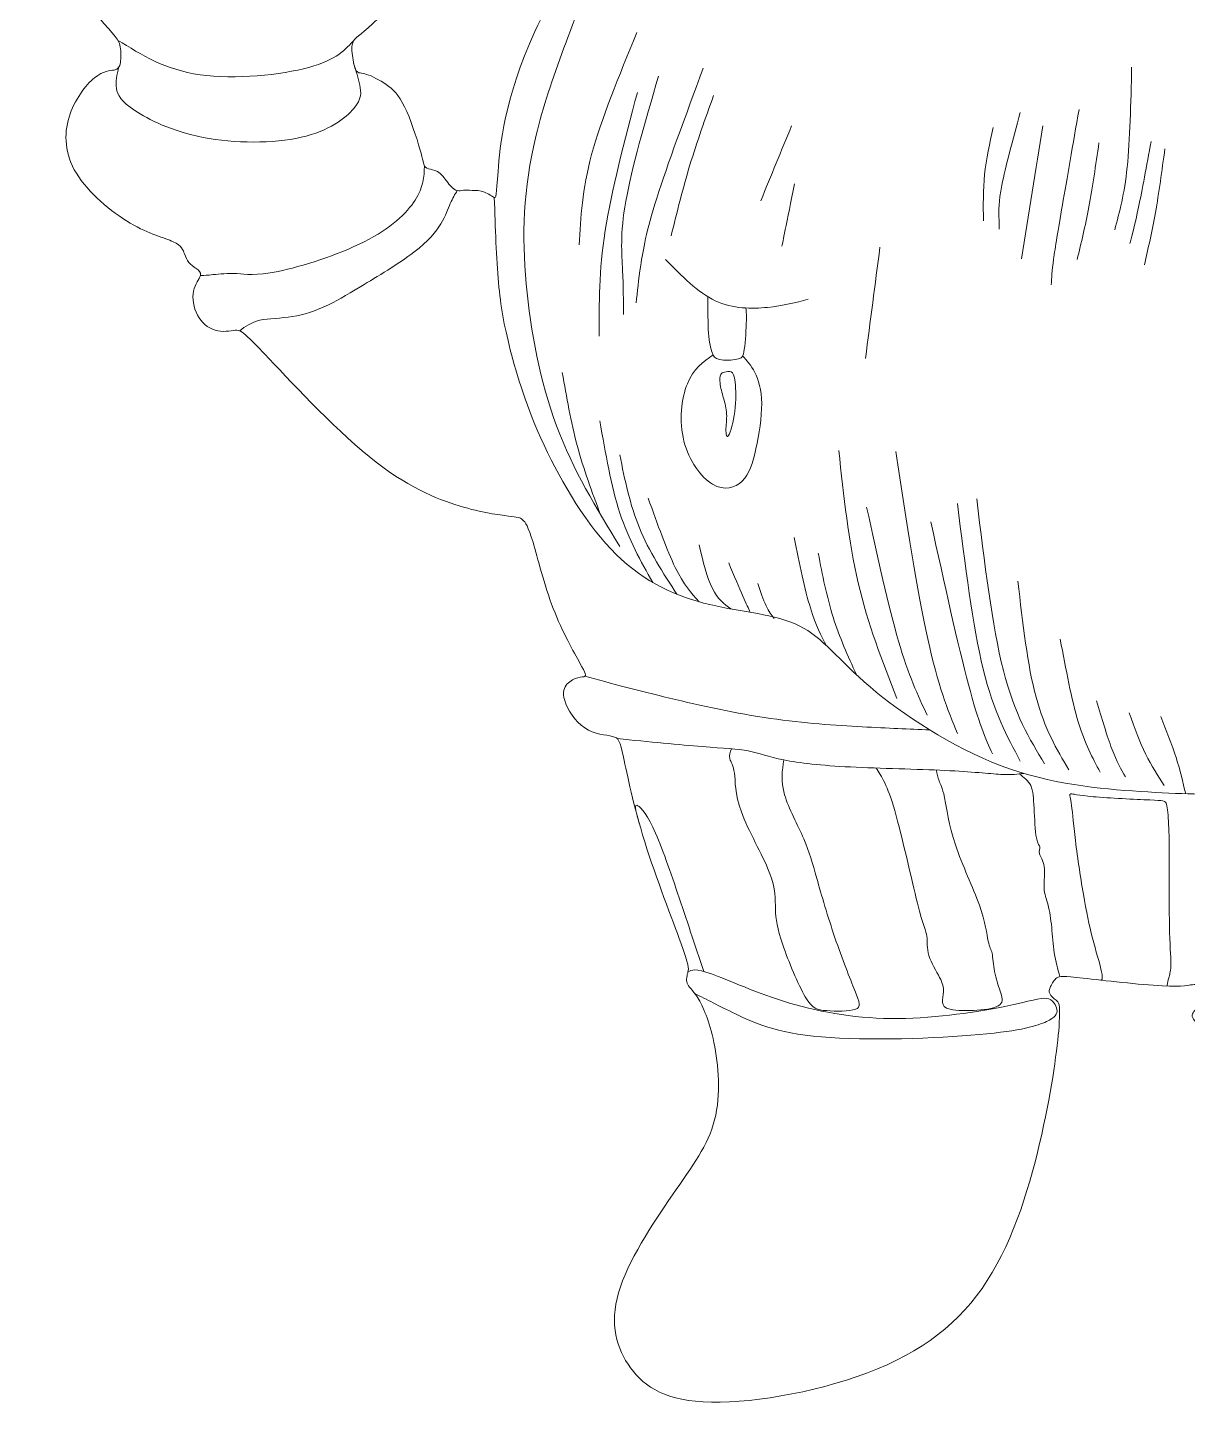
# Model space of a CAD drawing. Header units: millimetres. Extents: x -416 to -183, y -486 to -251.
# Drawn here: x -416.4 to -289.6, y -485.5 to -333 of the extents above; entities that cross this region are included whole.
import ezdxf

# ---------------------------------------------------------------- set-up
doc = ezdxf.new("R2010")
doc.units = ezdxf.units.MM
doc.header["$MEASUREMENT"] = 0
doc.layers.add('layer 1', color=7, linetype='Continuous')

msp = doc.modelspace()

# ---------------------------------------------------------------- linework, layer by layer
at = {"layer": 'layer 1', "color": 250, "lineweight": 20}
msp.add_open_spline([(-364.9524, -348.7105), (-364.743, -345.9985), (-364.324, -340.7951), (-360.9285, -333.4088), (-357.533, -326.0225), (-351.161, -316.4533), (-347.8426, -310.4782), (-344.5243, -304.503), (-344.2598, -302.1217), (-344.1495, -300.4901), (-344.0393, -298.8585), (-344.0833, -297.9766), (-344.2266, -297.5136), (-344.37, -297.0505), (-344.6125, -297.0065), (-345.4393, -296.4773), (-346.2662, -295.9481), (-347.6773, -294.9339), (-348.6254, -293.4236), (-349.5735, -291.9132), (-350.0585, -289.9068), (-349.5183, -287.4264), (-348.9781, -284.9459), (-347.4127, -281.9913), (-345.2519, -280.1613), (-343.0911, -278.3312), (-340.3351, -277.6257), (-338.9791, -277.0414), (-337.6231, -276.4571), (-337.6672, -275.9941), (-336.8844, -274.3515), (-336.1017, -272.7089), (-334.4922, -269.8866), (-330.9644, -266.425), (-327.4366, -262.9633), (-321.9906, -258.8623), (-316.5005, -256.1382), (-311.0104, -253.4141), (-305.4762, -252.0669), (-299.7545, -251.3934), (-294.0329, -250.7198), (-288.1239, -250.7198), (-282.4573, -252.11), (-276.7908, -253.5001), (-271.3669, -256.2804), (-267.1115, -259.1148), (-262.8561, -261.9491), (-259.7693, -264.8375), (-257.7408, -267.0093), (-255.7124, -269.1811), (-254.7422, -270.6363), (-253.9484, -271.5403), (-253.1547, -272.4443), (-252.5374, -272.797), (-251.8759, -273.0616), (-251.2144, -273.3262), (-250.5089, -273.5026), (-248.778, -274.3295), (-247.0472, -275.1563), (-244.2912, -276.6335), (-242.5824, -278.0667), (-240.8736, -279.4999), (-240.2122, -280.8889), (-239.8704, -283.1489), (-239.5287, -285.4089), (-239.5066, -288.5398), (-240.0027, -290.4581), (-240.4988, -292.3763), (-241.5131, -293.0818), (-242.7037, -293.2141), (-243.8943, -293.3464), (-245.2613, -292.9054), (-245.8456, -292.8613), (-246.4299, -292.8172), (-246.2314, -293.17), (-245.9999, -293.589), (-245.7684, -294.0079), (-245.5039, -294.4929), (-245.1731, -295.5623), (-244.8424, -296.6316), (-244.4455, -298.2853), (-244.2581, -301.791), (-244.0707, -305.2967), (-244.0927, -310.6546), (-243.8061, -314.0942), (-243.5195, -317.5338), (-242.9241, -319.0551), (-241.2153, -322.186), (-239.5066, -325.3169), (-236.6844, -330.0574), (-234.7221, -333.8718), (-232.7598, -337.6862), (-231.6573, -340.5746), (-230.9407, -343.452), (-230.2242, -346.3293), (-229.8934, -349.1956), (-229.6509, -350.5516), (-229.4084, -351.9076), (-229.254, -351.7532), (-228.8461, -351.4115), (-228.4382, -351.0697), (-227.7768, -350.5406), (-227.2145, -350.1768), (-226.6523, -349.813), (-226.1892, -349.6145), (-225.7813, -349.5484), (-225.3734, -349.4822), (-225.0207, -349.5484), (-224.7561, -349.3169), (-224.4915, -349.0853), (-224.3151, -348.5562), (-223.9954, -348.1373), (-223.6757, -347.7183), (-223.2126, -347.4097), (-222.8047, -347.3325), (-222.3968, -347.2553), (-222.0441, -347.4097), (-221.8567, -347.3656), (-221.6693, -347.3215), (-221.6472, -347.0789), (-221.2944, -346.208), (-220.9417, -345.3371), (-220.2581, -343.8378), (-219.5084, -342.8236), (-218.7588, -341.8093), (-217.943, -341.2802), (-217.4689, -340.8944), (-216.9949, -340.5085), (-216.8627, -340.2659), (-217.1383, -339.8029), (-217.4139, -339.3399), (-218.0974, -338.6563), (-218.5604, -336.5397), (-219.0234, -334.423), (-219.266, -330.8731), (-218.2297, -328.4368), (-217.1934, -326.0004), (-214.8783, -324.6775), (-212.7396, -324.6114), (-210.6009, -324.5452), (-208.6385, -325.7359), (-207.5361, -327.599), (-206.4337, -329.4621), (-206.1911, -331.9976), (-206.158, -333.6182), (-206.125, -335.2388), (-206.3013, -335.9443), (-206.158, -336.2089), (-206.0147, -336.4735), (-205.5517, -336.2972), (-205.0446, -336.2641), (-204.5375, -336.231), (-203.9862, -336.3413), (-202.7184, -336.7712), (-201.4506, -337.2011), (-199.4663, -337.9508), (-197.7354, -339.7257), (-196.0046, -341.5006), (-194.5274, -344.3008), (-193.9541, -345.9986), (-193.3808, -347.6963), (-193.7116, -348.2916), (-193.7667, -348.7767), (-193.8218, -349.2617), (-193.6014, -349.6366), (-193.4029, -350.5516), (-193.2045, -351.4666), (-193.0281, -352.9218), (-193.1383, -354.0904), (-193.2486, -355.259), (-193.6454, -356.1409), (-194.0643, -356.6811), (-194.4833, -357.2213), (-194.9242, -357.4198), (-195.2439, -357.5852), (-195.5636, -357.7505), (-195.7621, -357.8828), (-195.7621, -358.0702), (-195.7621, -358.2576), (-195.5636, -358.5002), (-194.3399, -359.5255), (-193.1162, -360.5507), (-190.8673, -362.3586), (-189.0152, -363.417), (-187.1631, -364.4753), (-185.7079, -364.784), (-184.837, -365.0596), (-183.9661, -365.3352), (-183.6794, -365.5778), (-183.4645, -366.0078), (-183.2496, -366.4377), (-183.1063, -367.055), (-184.0544, -368.5433), (-185.0025, -370.0316), (-187.042, -372.3908), (-189.7263, -374.728), (-192.4107, -377.0651), (-195.7401, -379.3802), (-198.7056, -381.1772), (-201.6711, -382.9741), (-204.2729, -384.253), (-206.2683, -384.694), (-208.2637, -385.1349), (-209.6527, -384.738), (-210.4244, -384.2529), (-211.1961, -383.7678), (-211.3505, -383.1946), (-211.3174, -382.3016), (-211.2843, -381.4086), (-211.0639, -380.196), (-211.0528, -379.4133), (-211.0418, -378.6305), (-211.2403, -378.2778), (-211.4277, -377.8368), (-211.6151, -377.3958), (-211.7915, -376.8667), (-211.9679, -376.7785), (-212.1443, -376.6903), (-212.3206, -377.043), (-212.7616, -377.4289), (-213.2026, -377.8147), (-213.9081, -378.2337), (-214.5696, -378.6526), (-215.2311, -379.0715), (-215.8484, -379.4905), (-216.2342, -379.733), (-216.6201, -379.9755), (-216.7745, -380.0417), (-217.2154, -383.1506), (-217.6564, -386.2594), (-218.384, -392.4109), (-218.3178, -396.975), (-218.2517, -401.5391), (-217.3918, -404.5156), (-216.8626, -406.2024), (-216.3335, -407.8891), (-216.135, -408.2859), (-216.0578, -408.5946), (-215.9807, -408.9033), (-216.0248, -409.1238), (-216.5429, -409.0577), (-217.0611, -408.9915), (-218.0533, -408.6388), (-218.7699, -408.2199), (-219.4865, -407.8009), (-219.9274, -407.3159), (-220.214, -407.0954), (-220.5007, -406.8749), (-220.633, -406.919), (-220.8865, -407.2497), (-221.1401, -407.5804), (-221.515, -408.1978), (-221.8567, -408.6498), (-222.1985, -409.1017), (-222.5071, -409.3884), (-222.7055, -409.4105), (-222.904, -409.4325), (-222.9922, -409.1899), (-223.1245, -408.8923), (-223.2568, -408.5946), (-223.4331, -408.2419), (-223.6315, -406.3568), (-223.83, -404.4716), (-224.0505, -401.054), (-223.7859, -396.9089), (-223.5213, -392.7637), (-222.7717, -387.891), (-222.3527, -385.3885), (-221.9338, -382.8859), (-221.8457, -382.7536), (-222.1323, -382.8969), (-222.4189, -383.0402), (-223.0804, -383.4592), (-224.4363, -384.0104), (-225.7923, -384.5616), (-227.8429, -385.2451), (-229.5847, -385.7633), (-231.3266, -386.2814), (-232.7597, -386.6342), (-233.4542, -386.9209), (-234.1488, -387.2075), (-234.1047, -387.4279), (-234.0826, -388.1114), (-234.0606, -388.7949), (-234.0606, -389.9415), (-234.1047, -392.3338), (-234.1488, -394.726), (-234.237, -398.3641), (-234.4685, -400.4036), (-234.7, -402.4431), (-235.0749, -402.884), (-235.3394, -403.303), (-235.604, -403.7219), (-235.7584, -404.1188), (-235.7032, -404.3614), (-235.6481, -404.6039), (-235.3835, -404.692), (-235.1189, -404.8464), (-234.8543, -405.0007), (-234.5898, -405.2212), (-234.5016, -405.5079), (-234.4134, -405.7945), (-234.5016, -406.1472), (-234.8433, -407.1174), (-235.1851, -408.0875), (-235.7804, -409.675), (-236.2985, -410.5019), (-236.8167, -411.3287), (-237.2576, -411.3948), (-237.5663, -411.483), (-237.875, -411.5712), (-238.0514, -411.6815), (-238.0514, -411.8799), (-238.0514, -412.0783), (-237.875, -412.365), (-237.864, -412.6737), (-237.853, -412.9823), (-238.0073, -413.3131), (-239.9145, -417.3701), (-241.8218, -421.427), (-245.4818, -429.2101), (-247.6426, -433.4986), (-249.8034, -437.7871), (-250.4648, -438.5808), (-250.5861, -438.9777), (-250.7074, -439.3746), (-250.2884, -439.3746), (-250.0569, -439.562), (-249.8254, -439.7494), (-249.7813, -440.1242), (-249.8143, -440.4329), (-249.8474, -440.7415), (-249.9577, -440.9841), (-250.2994, -441.1605), (-250.6412, -441.3369), (-251.2144, -441.4471), (-251.6002, -441.9432), (-251.9861, -442.4393), (-252.1846, -443.3213), (-252.5484, -445.7026), (-252.9122, -448.0838), (-253.4413, -451.9643), (-251.7656, -456.0213), (-250.0899, -460.0782), (-246.2094, -464.3116), (-244.1037, -468.3796), (-241.9981, -472.4475), (-241.6674, -476.3502), (-242.9683, -479.1394), (-244.2692, -481.9285), (-247.2016, -483.6041), (-250.0679, -484.507), (-252.9343, -485.4098), (-255.7344, -485.5398), (-260.4528, -484.0515), (-265.1712, -482.5632), (-271.8079, -479.4567), (-276.4601, -476.5144), (-281.1124, -473.572), (-283.7803, -470.7939), (-285.3678, -466.5055), (-286.9553, -462.217), (-287.4624, -456.4182), (-287.6498, -452.3061), (-287.8372, -448.194), (-287.705, -445.7687), (-287.6388, -444.4458), (-287.5727, -443.1228), (-287.5727, -442.9024), (-287.6719, -442.726), (-287.7711, -442.5496), (-287.9696, -442.4173), (-288.3003, -442.1307), (-288.631, -441.844), (-289.094, -441.4031), (-289.0719, -441.0283), (-289.0499, -440.6534), (-288.5428, -440.3447), (-288.2892, -440.025), (-288.0357, -439.7053), (-288.0357, -439.3745), (-288.0357, -439.0328), (-288.0357, -438.691), (-288.0357, -438.3383), (-288.1349, -438.0737), (-288.2341, -437.8091), (-288.4326, -437.6327), (-288.8735, -437.6658), (-289.3145, -437.6988), (-289.998, -437.9414), (-292.3682, -437.8201), (-294.7385, -437.6988), (-298.7954, -437.2138), (-301.0003, -436.9713), (-303.2052, -436.7287), (-303.5579, -436.7287), (-303.8555, -436.9382), (-304.1532, -437.1476), (-304.3958, -437.5666), (-304.5501, -437.8863), (-304.7045, -438.206), (-304.7706, -438.4265), (-304.6493, -438.6691), (-304.5281, -438.9116), (-304.2194, -439.1761), (-303.9548, -439.3856), (-303.6902, -439.595), (-303.4698, -439.7494), (-303.6021, -441.844), (-303.7344, -443.9386), (-304.2194, -447.9735), (-305.3108, -453.0888), (-306.4022, -458.2041), (-308.1, -464.3997), (-310.9332, -469.1843), (-313.7665, -473.9689), (-317.7352, -477.3423), (-323.4678, -479.7126), (-329.2005, -482.0828), (-336.6971, -483.4498), (-341.6249, -483.3616), (-346.5528, -483.2734), (-348.912, -481.73), (-350.4664, -479.6134), (-352.0209, -477.4967), (-352.7705, -474.8067), (-351.7893, -471.4002), (-350.8082, -467.9937), (-348.0962, -463.8706), (-345.8913, -460.6846), (-343.6865, -457.4985), (-341.9887, -455.2496), (-341.2831, -452.4825), (-340.5776, -449.7154), (-340.8643, -446.4301), (-341.3604, -444.0158), (-341.8565, -441.6015), (-342.562, -440.0581), (-343.1353, -439.1321), (-343.7086, -438.206), (-344.1495, -437.8973), (-344.2928, -437.5115), (-344.4361, -437.1256), (-344.2818, -436.6626), (-344.1936, -436.2768), (-344.1054, -435.8909), (-344.0833, -435.5822), (-344.9763, -433.1238), (-345.8693, -430.6653), (-347.6773, -426.0572), (-348.923, -422.0554), (-350.1688, -418.0535), (-350.8523, -414.658), (-351.2491, -412.817), (-351.646, -410.9759), (-351.7563, -410.6892), (-352.4508, -410.5239), (-353.1453, -410.3585), (-354.4242, -410.3144), (-355.4825, -409.6089), (-356.5408, -408.9033), (-357.3787, -407.5363), (-357.6763, -406.5993), (-357.974, -405.6622), (-357.7314, -405.155), (-357.3896, -404.7912), (-357.0479, -404.4274), (-356.607, -404.207), (-356.2432, -404.1078), (-355.8794, -404.0085), (-355.5927, -404.0306), (-355.4604, -403.9534), (-355.3282, -403.8762), (-355.3502, -403.6999), (-356.0006, -402.5093), (-356.6511, -401.3186), (-357.9299, -399.1138), (-358.9221, -396.5341), (-359.9143, -393.9544), (-360.6198, -390.9998), (-361.1379, -389.28), (-361.6561, -387.5602), (-361.9869, -387.0752), (-362.2735, -386.8217), (-362.5601, -386.5681), (-362.8027, -386.546), (-363.8279, -386.4248), (-364.8532, -386.3035), (-366.6612, -386.083), (-369.1968, -385.3113), (-371.7324, -384.5396), (-374.9956, -383.2166), (-379.0525, -379.9204), (-383.1095, -376.6241), (-387.9602, -371.3545), (-390.4737, -368.7087), (-392.9873, -366.0628), (-393.1636, -366.0408), (-393.6928, -366.1069), (-394.222, -366.173), (-395.1039, -366.3274), (-395.8976, -366.0959), (-396.6914, -365.8644), (-397.397, -365.247), (-397.8269, -364.4312), (-398.2569, -363.6154), (-398.4112, -362.6012), (-398.2458, -361.8185), (-398.0805, -361.0357), (-397.5954, -360.4845), (-397.4961, -360.1097), (-397.3969, -359.7349), (-397.6836, -359.5364), (-397.9702, -359.338), (-398.2568, -359.1396), (-398.5435, -358.9411), (-398.7529, -358.6876), (-398.9624, -358.434), (-399.0947, -358.1253), (-399.238, -357.7284), (-399.3813, -357.3315), (-399.5357, -356.8465), (-400.4617, -356.4166), (-401.3878, -355.9866), (-403.0855, -355.6117), (-405.1801, -354.377), (-407.2748, -353.1423), (-409.7663, -351.0477), (-411.0561, -348.9311), (-412.346, -346.8144), (-412.4341, -344.6756), (-411.8608, -342.7905), (-411.2876, -340.9053), (-410.0529, -339.2737), (-409.0717, -338.48), (-408.0906, -337.6862), (-407.363, -337.7303), (-406.922, -337.6311), (-406.481, -337.5319), (-406.3267, -337.2893), (-406.2495, -336.8153), (-406.1723, -336.3412), (-406.1723, -335.6357), (-406.2605, -335.1065), (-406.3487, -334.5773), (-406.5251, -334.2246), (-408.0464, -332.5269), (-409.5678, -330.8291), (-412.4342, -327.7864), (-414.1319, -324.0271), (-415.8297, -320.2678), (-416.3588, -315.7919), (-415.3776, -311.0294), (-414.3965, -306.2669), (-411.905, -301.2177), (-407.3189, -297.9766), (-402.7328, -294.7354), (-396.052, -293.3023), (-389.9666, -294.1732), (-383.8812, -295.0441), (-378.391, -298.2191), (-375.0175, -303.0257), (-371.6441, -307.8323), (-370.3874, -314.2705), (-371.3134, -319.5512), (-372.2395, -324.8318), (-375.3483, -328.9549), (-377.3437, -331.1929), (-379.3391, -333.4308), (-380.2211, -333.7836), (-380.629, -334.2687), (-381.0369, -334.7538), (-380.9707, -335.3711), (-380.8825, -336.0326), (-380.7944, -336.694), (-380.6841, -337.3996), (-380.4636, -337.7083), (-380.2432, -338.0169), (-379.9124, -337.9287), (-379.3281, -338.1051), (-378.7438, -338.2815), (-377.906, -338.7225), (-377.1783, -339.2297), (-376.4507, -339.7368), (-375.8334, -340.31), (-375.1829, -341.644), (-374.5325, -342.9779), (-373.849, -345.0725), (-373.4962, -346.3072), (-373.1435, -347.5419), (-373.1214, -347.9168), (-373.0001, -348.1373), (-372.8789, -348.3577), (-372.6584, -348.4239), (-372.3607, -348.4901), (-372.0631, -348.5562), (-371.6882, -348.6223), (-371.3023, -348.9531), (-370.9165, -349.2838), (-370.5197, -349.8791), (-370.2, -350.2539), (-369.8803, -350.6287), (-369.6377, -350.7831), (-369.4172, -350.8272), (-369.1968, -350.8713), (-368.9983, -350.8051), (-368.7447, -350.7831), (-368.4912, -350.7611), (-368.1825, -350.7831), (-367.7856, -350.7942), (-367.3887, -350.8052), (-366.9037, -350.8052), (-366.4517, -350.9816), (-365.9997, -351.158), (-365.5808, -351.5107), (-365.3713, -351.5769), (-365.1619, -351.643), (-365.1619, -351.4225), (-364.9524, -348.7105)], degree=3, knots=[0, 0, 0, 0, 0.00485437, 0.00485437, 0.00485437, 0.00970874, 0.00970874, 0.00970874, 0.01456311, 0.01456311, 0.01456311, 0.01941748, 0.01941748, 0.01941748, 0.02427184, 0.02427184, 0.02427184, 0.02912621, 0.02912621, 0.02912621, 0.03398058, 0.03398058, 0.03398058, 0.03883495, 0.03883495, 0.03883495, 0.04368932, 0.04368932, 0.04368932, 0.04854369, 0.04854369, 0.04854369, 0.05339806, 0.05339806, 0.05339806, 0.05825243, 0.05825243, 0.05825243, 0.0631068, 0.0631068, 0.0631068, 0.06796117, 0.06796117, 0.06796117, 0.07281553, 0.07281553, 0.07281553, 0.0776699, 0.0776699, 0.0776699, 0.08252427, 0.08252427, 0.08252427, 0.08737864, 0.08737864, 0.08737864, 0.09223301, 0.09223301, 0.09223301, 0.09708738, 0.09708738, 0.09708738, 0.10194175, 0.10194175, 0.10194175, 0.10679612, 0.10679612, 0.10679612, 0.11165049, 0.11165049, 0.11165049, 0.11650485, 0.11650485, 0.11650485, 0.12135922, 0.12135922, 0.12135922, 0.12621359, 0.12621359, 0.12621359, 0.13106796, 0.13106796, 0.13106796, 0.13592233, 0.13592233, 0.13592233, 0.1407767, 0.1407767, 0.1407767, 0.14563107, 0.14563107, 0.14563107, 0.15048544, 0.15048544, 0.15048544, 0.15533981, 0.15533981, 0.15533981, 0.16019417, 0.16019417, 0.16019417, 0.16504854, 0.16504854, 0.16504854, 0.16990291, 0.16990291, 0.16990291, 0.17475728, 0.17475728, 0.17475728, 0.17961165, 0.17961165, 0.17961165, 0.18446602, 0.18446602, 0.18446602, 0.18932039, 0.18932039, 0.18932039, 0.19417476, 0.19417476, 0.19417476, 0.19902913, 0.19902913, 0.19902913, 0.2038835, 0.2038835, 0.2038835, 0.20873786, 0.20873786, 0.20873786, 0.21359223, 0.21359223, 0.21359223, 0.2184466, 0.2184466, 0.2184466, 0.22330097, 0.22330097, 0.22330097, 0.22815534, 0.22815534, 0.22815534, 0.23300971, 0.23300971, 0.23300971, 0.23786408, 0.23786408, 0.23786408, 0.24271845, 0.24271845, 0.24271845, 0.24757282, 0.24757282, 0.24757282, 0.25242718, 0.25242718, 0.25242718, 0.25728155, 0.25728155, 0.25728155, 0.26213592, 0.26213592, 0.26213592, 0.26699029, 0.26699029, 0.26699029, 0.27184466, 0.27184466, 0.27184466, 0.27669903, 0.27669903, 0.27669903, 0.2815534, 0.2815534, 0.2815534, 0.28640777, 0.28640777, 0.28640777, 0.29126214, 0.29126214, 0.29126214, 0.2961165, 0.2961165, 0.2961165, 0.30097087, 0.30097087, 0.30097087, 0.30582524, 0.30582524, 0.30582524, 0.31067961, 0.31067961, 0.31067961, 0.31553398, 0.31553398, 0.31553398, 0.32038835, 0.32038835, 0.32038835, 0.32524272, 0.32524272, 0.32524272, 0.33009709, 0.33009709, 0.33009709, 0.33495146, 0.33495146, 0.33495146, 0.33980583, 0.33980583, 0.33980583, 0.34466019, 0.34466019, 0.34466019, 0.34951456, 0.34951456, 0.34951456, 0.35436893, 0.35436893, 0.35436893, 0.3592233, 0.3592233, 0.3592233, 0.36407767, 0.36407767, 0.36407767, 0.36893204, 0.36893204, 0.36893204, 0.37378641, 0.37378641, 0.37378641, 0.37864078, 0.37864078, 0.37864078, 0.38349515, 0.38349515, 0.38349515, 0.38834951, 0.38834951, 0.38834951, 0.39320388, 0.39320388, 0.39320388, 0.39805825, 0.39805825, 0.39805825, 0.40291262, 0.40291262, 0.40291262, 0.40776699, 0.40776699, 0.40776699, 0.41262136, 0.41262136, 0.41262136, 0.41747573, 0.41747573, 0.41747573, 0.4223301, 0.4223301, 0.4223301, 0.42718447, 0.42718447, 0.42718447, 0.43203883, 0.43203883, 0.43203883, 0.4368932, 0.4368932, 0.4368932, 0.44174757, 0.44174757, 0.44174757, 0.44660194, 0.44660194, 0.44660194, 0.45145631, 0.45145631, 0.45145631, 0.45631068, 0.45631068, 0.45631068, 0.46116505, 0.46116505, 0.46116505, 0.46601942, 0.46601942, 0.46601942, 0.47087379, 0.47087379, 0.47087379, 0.47572816, 0.47572816, 0.47572816, 0.48058252, 0.48058252, 0.48058252, 0.48543689, 0.48543689, 0.48543689, 0.49029126, 0.49029126, 0.49029126, 0.49514563, 0.49514563, 0.49514563, 0.5, 0.5, 0.5, 0.50485437, 0.50485437, 0.50485437, 0.50970874, 0.50970874, 0.50970874, 0.51456311, 0.51456311, 0.51456311, 0.51941748, 0.51941748, 0.51941748, 0.52427184, 0.52427184, 0.52427184, 0.52912621, 0.52912621, 0.52912621, 0.53398058, 0.53398058, 0.53398058, 0.53883495, 0.53883495, 0.53883495, 0.54368932, 0.54368932, 0.54368932, 0.54854369, 0.54854369, 0.54854369, 0.55339806, 0.55339806, 0.55339806, 0.55825243, 0.55825243, 0.55825243, 0.5631068, 0.5631068, 0.5631068, 0.56796117, 0.56796117, 0.56796117, 0.57281553, 0.57281553, 0.57281553, 0.5776699, 0.5776699, 0.5776699, 0.58252427, 0.58252427, 0.58252427, 0.58737864, 0.58737864, 0.58737864, 0.59223301, 0.59223301, 0.59223301, 0.59708738, 0.59708738, 0.59708738, 0.60194175, 0.60194175, 0.60194175, 0.60679612, 0.60679612, 0.60679612, 0.61165049, 0.61165049, 0.61165049, 0.61650485, 0.61650485, 0.61650485, 0.62135922, 0.62135922, 0.62135922, 0.62621359, 0.62621359, 0.62621359, 0.63106796, 0.63106796, 0.63106796, 0.63592233, 0.63592233, 0.63592233, 0.6407767, 0.6407767, 0.6407767, 0.64563107, 0.64563107, 0.64563107, 0.65048544, 0.65048544, 0.65048544, 0.65533981, 0.65533981, 0.65533981, 0.66019417, 0.66019417, 0.66019417, 0.66504854, 0.66504854, 0.66504854, 0.66990291, 0.66990291, 0.66990291, 0.67475728, 0.67475728, 0.67475728, 0.67961165, 0.67961165, 0.67961165, 0.68446602, 0.68446602, 0.68446602, 0.68932039, 0.68932039, 0.68932039, 0.69417476, 0.69417476, 0.69417476, 0.69902913, 0.69902913, 0.69902913, 0.7038835, 0.7038835, 0.7038835, 0.70873786, 0.70873786, 0.70873786, 0.71359223, 0.71359223, 0.71359223, 0.7184466, 0.7184466, 0.7184466, 0.72330097, 0.72330097, 0.72330097, 0.72815534, 0.72815534, 0.72815534, 0.73300971, 0.73300971, 0.73300971, 0.73786408, 0.73786408, 0.73786408, 0.74271845, 0.74271845, 0.74271845, 0.74757282, 0.74757282, 0.74757282, 0.75242718, 0.75242718, 0.75242718, 0.75728155, 0.75728155, 0.75728155, 0.76213592, 0.76213592, 0.76213592, 0.76699029, 0.76699029, 0.76699029, 0.77184466, 0.77184466, 0.77184466, 0.77669903, 0.77669903, 0.77669903, 0.7815534, 0.7815534, 0.7815534, 0.78640777, 0.78640777, 0.78640777, 0.79126214, 0.79126214, 0.79126214, 0.7961165, 0.7961165, 0.7961165, 0.80097087, 0.80097087, 0.80097087, 0.80582524, 0.80582524, 0.80582524, 0.81067961, 0.81067961, 0.81067961, 0.81553398, 0.81553398, 0.81553398, 0.82038835, 0.82038835, 0.82038835, 0.82524272, 0.82524272, 0.82524272, 0.83009709, 0.83009709, 0.83009709, 0.83495146, 0.83495146, 0.83495146, 0.83980583, 0.83980583, 0.83980583, 0.84466019, 0.84466019, 0.84466019, 0.84951456, 0.84951456, 0.84951456, 0.85436893, 0.85436893, 0.85436893, 0.8592233, 0.8592233, 0.8592233, 0.86407767, 0.86407767, 0.86407767, 0.86893204, 0.86893204, 0.86893204, 0.87378641, 0.87378641, 0.87378641, 0.87864078, 0.87864078, 0.87864078, 0.88349515, 0.88349515, 0.88349515, 0.88834951, 0.88834951, 0.88834951, 0.89320388, 0.89320388, 0.89320388, 0.89805825, 0.89805825, 0.89805825, 0.90291262, 0.90291262, 0.90291262, 0.90776699, 0.90776699, 0.90776699, 0.91262136, 0.91262136, 0.91262136, 0.91747573, 0.91747573, 0.91747573, 0.9223301, 0.9223301, 0.9223301, 0.92718447, 0.92718447, 0.92718447, 0.93203883, 0.93203883, 0.93203883, 0.9368932, 0.9368932, 0.9368932, 0.94174757, 0.94174757, 0.94174757, 0.94660194, 0.94660194, 0.94660194, 0.95145631, 0.95145631, 0.95145631, 0.95631068, 0.95631068, 0.95631068, 0.96116505, 0.96116505, 0.96116505, 0.96601942, 0.96601942, 0.96601942, 0.97087379, 0.97087379, 0.97087379, 0.97572816, 0.97572816, 0.97572816, 0.98058252, 0.98058252, 0.98058252, 0.98543689, 0.98543689, 0.98543689, 0.99029126, 0.99029126, 0.99029126, 0.99514563, 0.99514563, 0.99514563, 1, 1, 1, 1], dxfattribs=at)
at = {"layer": 'layer 1', "color": 29, "lineweight": 20}
for points, knots in [([(-353.7006, -324.9421), (-356.5228, -331.8654), (-359.3451, -338.7886), (-360.8003, -344.7638), (-362.2555, -350.739), (-362.3437, -355.7661), (-361.8696, -361.0137), (-361.3956, -366.2613), (-360.3593, -371.7293), (-358.5623, -376.558), (-356.7653, -381.3867), (-354.2077, -385.5759), (-351.65, -389.7652)], [0, 0, 0, 0, 0.25, 0.25, 0.25, 0.5, 0.5, 0.5, 0.75, 0.75, 0.75, 1, 1, 1, 1]), ([(-349.7979, -333.5411), (-351.7382, -338.2816), (-353.6785, -343.0221), (-354.7258, -346.8917), (-355.7731, -350.7612), (-355.9275, -353.7598), (-356.0818, -356.7584)], [0, 0, 0, 0, 0.5, 0.5, 0.5, 1, 1, 1, 1]), ([(-406.5543, -334.3501), (-403.9575, -335.9766), (-401.3608, -337.6031), (-397.5378, -338.1518), (-393.7149, -338.7004), (-388.6657, -338.1713), (-385.6432, -337.3445), (-382.6207, -336.5176), (-381.6249, -335.3932), (-380.629, -334.2687)], [0, 0, 0, 0, 0.33333333, 0.33333333, 0.33333333, 0.66666667, 0.66666667, 0.66666667, 1, 1, 1, 1]), ([(-406.4387, -337.3497), (-406.6145, -338.1307), (-406.7903, -338.9116), (-406.6797, -339.6439), (-406.5692, -340.3761), (-406.1724, -341.0597), (-404.6841, -342.0519), (-403.1958, -343.0441), (-400.6161, -344.3449), (-397.1985, -345.0064), (-393.781, -345.6678), (-389.5256, -345.6899), (-386.4829, -344.9954), (-383.4402, -344.3008), (-381.6101, -342.8897), (-380.7281, -341.8314), (-379.8462, -340.773), (-379.9124, -340.0675), (-380.0734, -339.303), (-380.2344, -338.5384), (-380.4904, -337.715), (-380.7463, -336.8915)], [0, 0, 0, 0, 0.14285714, 0.14285714, 0.14285714, 0.28571429, 0.28571429, 0.28571429, 0.42857143, 0.42857143, 0.42857143, 0.57142857, 0.57142857, 0.57142857, 0.71428571, 0.71428571, 0.71428571, 0.85714286, 0.85714286, 0.85714286, 1, 1, 1, 1]), ([(-347.4167, -338.3037), (-348.8842, -343.3418), (-350.3518, -348.38), (-350.9912, -351.9739), (-351.6306, -355.5678), (-351.4418, -357.7176), (-351.3474, -359.5421), (-351.2531, -361.3666), (-351.2531, -362.8659), (-351.2531, -364.3652)], [0, 0, 0, 0, 0.33333333, 0.33333333, 0.33333333, 0.66666667, 0.66666667, 0.66666667, 1, 1, 1, 1]), ([(-342.5219, -337.4438), (-344.4842, -342.7134), (-346.4466, -347.9831), (-347.6041, -351.6432), (-348.7617, -355.3032), (-349.1144, -357.3538), (-349.3569, -358.9964), (-349.5995, -360.639), (-349.7318, -361.8737), (-349.8641, -363.1084)], [0, 0, 0, 0, 0.33333333, 0.33333333, 0.33333333, 0.66666667, 0.66666667, 0.66666667, 1, 1, 1, 1]), ([(-295.6905, -337.3116), (-295.7787, -341.3024), (-295.8668, -345.2933), (-296.1755, -348.2589), (-296.4842, -351.2244), (-297.0133, -353.1646), (-297.5425, -355.1049)], [0, 0, 0, 0, 0.5, 0.5, 0.5, 1, 1, 1, 1]), ([(-349.7318, -340.0896), (-351.1429, -345.4254), (-352.554, -350.7612), (-353.2485, -355.204), (-353.9431, -359.6468), (-353.921, -363.1967), (-353.899, -366.7465)], [0, 0, 0, 0, 0.5, 0.5, 0.5, 1, 1, 1, 1]), ([(-341.3974, -340.4203), (-342.3014, -342.9339), (-343.2054, -345.4474), (-343.9771, -348.0051), (-344.7488, -350.5627), (-345.3882, -353.1645), (-346.0276, -355.7662)], [0, 0, 0, 0, 0.5, 0.5, 0.5, 1, 1, 1, 1]), ([(-307.8613, -342.2726), (-308.6771, -345.2712), (-309.4929, -348.2699), (-309.8787, -350.2102), (-310.2646, -352.1504), (-310.2205, -353.0324), (-310.1984, -353.6608), (-310.1764, -354.2891), (-310.1764, -354.664), (-310.1764, -355.0388)], [0, 0, 0, 0, 0.33333333, 0.33333333, 0.33333333, 0.66666667, 0.66666667, 0.66666667, 1, 1, 1, 1]), ([(-301.4452, -341.9419), (-302.1066, -345.7563), (-302.7681, -349.5707), (-303.2531, -352.393), (-303.7382, -355.2152), (-304.0469, -357.0452), (-304.2233, -358.3351), (-304.3997, -359.6249), (-304.4438, -360.3746), (-304.4879, -361.1242)], [0, 0, 0, 0, 0.33333333, 0.33333333, 0.33333333, 0.66666667, 0.66666667, 0.66666667, 1, 1, 1, 1]), ([(-310.8379, -343.9263), (-311.2127, -345.6461), (-311.5876, -347.3658), (-311.7639, -349.0636), (-311.9403, -350.7613), (-311.9183, -352.437), (-311.8962, -354.1127)], [0, 0, 0, 0, 0.5, 0.5, 0.5, 1, 1, 1, 1]), ([(-299.2623, -345.5799), (-299.6151, -348.0273), (-299.9679, -350.4747), (-300.3648, -352.6024), (-300.7617, -354.7301), (-301.2026, -356.5381), (-301.6436, -358.3461)], [0, 0, 0, 0, 0.5, 0.5, 0.5, 1, 1, 1, 1]), ([(-293.5738, -345.4476), (-294.0589, -348.1155), (-294.5439, -350.7834), (-294.9297, -352.6465), (-295.3156, -354.5096), (-295.6023, -355.568), (-295.8889, -356.6263)], [0, 0, 0, 0, 0.5, 0.5, 0.5, 1, 1, 1, 1]), ([(-292.0524, -346.2414), (-292.3831, -348.6667), (-292.7139, -351.0921), (-293.0887, -353.2088), (-293.4635, -355.3254), (-293.8825, -357.1334), (-294.3014, -358.9414)], [0, 0, 0, 0, 0.5, 0.5, 0.5, 1, 1, 1, 1]), ([(-373.0001, -348.1373), (-373.0552, -349.2912), (-373.1104, -350.445), (-374.0199, -351.8598), (-374.9294, -353.2746), (-376.6933, -354.9503), (-379.5817, -356.4166), (-382.4701, -357.8828), (-386.4829, -359.1395), (-388.9964, -359.6577), (-391.51, -360.1758), (-392.5243, -359.9554), (-393.5054, -359.9003), (-394.4866, -359.8451), (-395.4346, -359.9554), (-396.0942, -360.0179), (-396.7538, -360.0803), (-397.125, -360.095), (-397.3105, -360.1024), (-397.4961, -360.1097), (-397.4961, -360.1097), (-397.4961, -360.1097)], [0, 0, 0, 0, 0.14285714, 0.14285714, 0.14285714, 0.28571429, 0.28571429, 0.28571429, 0.42857143, 0.42857143, 0.42857143, 0.57142857, 0.57142857, 0.57142857, 0.71428571, 0.71428571, 0.71428571, 0.85714286, 0.85714286, 0.85714286, 1, 1, 1, 1]), ([(-365.3713, -351.5769), (-365.2574, -354.9135), (-365.1436, -358.2502), (-364.9102, -360.8887), (-364.6769, -363.5271), (-364.3241, -365.4673), (-363.6185, -368.2234), (-362.913, -370.9795), (-361.8546, -374.5514), (-359.9253, -378.6856), (-357.9961, -382.8197), (-355.196, -387.516), (-352.043, -390.6249), (-348.8901, -393.7338), (-345.3843, -395.2551), (-341.8234, -396.104), (-338.2626, -396.9529), (-334.6466, -397.1292), (-332.0338, -398.4191), (-329.4211, -399.7089), (-327.8115, -402.1122), (-324.2947, -405.1108), (-320.778, -408.1094), (-315.354, -411.7034), (-309.952, -413.7429), (-304.5501, -415.7824), (-299.1703, -416.2675), (-294.7495, -416.5542), (-290.3288, -416.8408), (-286.8671, -416.9289), (-284.8166, -416.7525), (-282.7661, -416.5761), (-282.1266, -416.1352), (-281.6305, -416.0801), (-281.1344, -416.0249), (-280.7817, -416.3557), (-280.2194, -416.6644), (-279.6572, -416.973), (-278.8855, -417.2597), (-277.9925, -417.0392), (-277.0996, -416.8187), (-276.0853, -416.0911), (-275.4459, -415.3635), (-274.8065, -414.6359), (-274.5419, -413.9083), (-274.4316, -413.324), (-274.3214, -412.7397), (-274.3655, -412.2988), (-274.0678, -411.924), (-273.7702, -411.5491), (-273.1308, -411.2404), (-269.4707, -408.6166), (-265.8106, -405.9928), (-259.1299, -401.0539), (-252.7468, -395.652), (-246.3637, -390.2501), (-240.2782, -384.3851), (-236.1661, -378.3769), (-232.0541, -372.3686), (-229.9154, -366.217), (-229.1723, -361.4723), (-228.4293, -356.7276), (-229.0818, -353.3899), (-229.7344, -350.0521)], [0, 0, 0, 0, 0.04761905, 0.04761905, 0.04761905, 0.0952381, 0.0952381, 0.0952381, 0.14285714, 0.14285714, 0.14285714, 0.19047619, 0.19047619, 0.19047619, 0.23809524, 0.23809524, 0.23809524, 0.28571429, 0.28571429, 0.28571429, 0.33333333, 0.33333333, 0.33333333, 0.38095238, 0.38095238, 0.38095238, 0.42857143, 0.42857143, 0.42857143, 0.47619048, 0.47619048, 0.47619048, 0.52380952, 0.52380952, 0.52380952, 0.57142857, 0.57142857, 0.57142857, 0.61904762, 0.61904762, 0.61904762, 0.66666667, 0.66666667, 0.66666667, 0.71428571, 0.71428571, 0.71428571, 0.76190476, 0.76190476, 0.76190476, 0.80952381, 0.80952381, 0.80952381, 0.85714286, 0.85714286, 0.85714286, 0.9047619, 0.9047619, 0.9047619, 0.95238095, 0.95238095, 0.95238095, 1, 1, 1, 1]), ([(-332.5338, -350.0777), (-332.9307, -352.018), (-333.3275, -353.9582), (-333.559, -355.0937), (-333.7906, -356.2292), (-333.8567, -356.56), (-333.9229, -356.8907)], [0, 0, 0, 0, 0.5, 0.5, 0.5, 1, 1, 1, 1]), ([(-393.2013, -366.1552), (-392.5861, -365.6908), (-391.9708, -365.2263), (-391.0017, -365.0052), (-390.0327, -364.784), (-388.7098, -364.806), (-387.442, -364.6076), (-386.1742, -364.4092), (-384.9616, -363.9902), (-383.8371, -363.4721), (-382.7126, -362.9539), (-381.6763, -362.3366), (-379.9455, -361.3003), (-378.2147, -360.264), (-375.7893, -358.8088), (-374.1687, -357.5741), (-372.5482, -356.3394), (-371.7324, -355.3251), (-371.2032, -354.4432), (-370.674, -353.5612), (-370.4315, -352.8116), (-370.1816, -352.231), (-369.9317, -351.6503), (-369.6744, -351.2388), (-369.4172, -350.8272)], [0, 0, 0, 0, 0.125, 0.125, 0.125, 0.25, 0.25, 0.25, 0.375, 0.375, 0.375, 0.5, 0.5, 0.5, 0.625, 0.625, 0.625, 0.75, 0.75, 0.75, 0.875, 0.875, 0.875, 1, 1, 1, 1]), ([(-346.6564, -358.346), (-344.8925, -360.154), (-343.1286, -361.9619), (-341.2103, -362.8659), (-339.2921, -363.7699), (-337.2196, -363.7699), (-335.4998, -363.5935), (-333.78, -363.4171), (-332.4129, -363.0644), (-331.0459, -362.7116)], [0, 0, 0, 0, 0.33333333, 0.33333333, 0.33333333, 0.66666667, 0.66666667, 0.66666667, 1, 1, 1, 1]), ([(-342.0109, -362.4334), (-342.016, -363.9042), (-342.0211, -365.3749), (-341.9465, -366.419), (-341.8719, -367.4631), (-341.7175, -368.0804), (-341.5632, -368.5159), (-341.4089, -368.9514), (-341.2545, -369.2049), (-340.7419, -369.3097), (-340.2293, -369.4144), (-339.3583, -369.3703), (-338.8401, -369.2711), (-338.322, -369.1718), (-338.1567, -369.0175), (-338.0354, -368.1907), (-337.9141, -367.3638), (-337.837, -365.8645), (-337.8149, -364.9984), (-337.7928, -364.1322), (-337.8257, -363.8992), (-337.8587, -363.6662)], [0, 0, 0, 0, 0.14285714, 0.14285714, 0.14285714, 0.28571429, 0.28571429, 0.28571429, 0.42857143, 0.42857143, 0.42857143, 0.57142857, 0.57142857, 0.57142857, 0.71428571, 0.71428571, 0.71428571, 0.85714286, 0.85714286, 0.85714286, 1, 1, 1, 1]), ([(-341.4509, -368.791), (-342.5246, -369.5537), (-343.5984, -370.3163), (-344.262, -371.9434), (-344.9257, -373.5705), (-345.1792, -376.0621), (-344.639, -378.2174), (-344.0988, -380.3726), (-342.7649, -382.1916), (-341.5026, -382.9413), (-340.2403, -383.6909), (-339.0496, -383.3712), (-338.2669, -382.605), (-337.4842, -381.8388), (-337.1094, -380.6262), (-336.7676, -379.0663), (-336.4259, -377.5063), (-336.1172, -375.599), (-336.1337, -374.0997), (-336.1503, -372.6004), (-336.492, -371.509), (-336.8948, -370.7114), (-337.2977, -369.9138), (-337.7615, -369.41), (-338.2254, -368.9062)], [0, 0, 0, 0, 0.125, 0.125, 0.125, 0.25, 0.25, 0.25, 0.375, 0.375, 0.375, 0.5, 0.5, 0.5, 0.625, 0.625, 0.625, 0.75, 0.75, 0.75, 0.875, 0.875, 0.875, 1, 1, 1, 1]), ([(-340.1907, -370.6712), (-339.9868, -370.616), (-339.7001, -370.5499), (-339.4851, -370.6546), (-339.2702, -370.7593), (-339.1268, -371.035), (-339.0386, -371.7957), (-338.9504, -372.5563), (-338.9174, -373.8021), (-339.0662, -374.9762), (-339.215, -376.1502), (-339.5458, -377.2527), (-339.7552, -377.6055), (-339.9647, -377.9582), (-340.0529, -377.5614), (-340.0474, -377.0378), (-340.0419, -376.5141), (-339.9426, -375.8636), (-339.9701, -375.2573), (-339.9977, -374.651), (-340.1521, -374.0887), (-340.3119, -373.5155), (-340.4718, -372.9422), (-340.6371, -372.3579), (-340.6922, -371.9059), (-340.7474, -371.4539), (-340.6923, -371.1342), (-340.6041, -370.9523), (-340.5159, -370.7704), (-340.3947, -370.7263), (-340.1907, -370.6712)], [0, 0, 0, 0, 0.1, 0.1, 0.1, 0.2, 0.2, 0.2, 0.3, 0.3, 0.3, 0.4, 0.4, 0.4, 0.5, 0.5, 0.5, 0.6, 0.6, 0.6, 0.7, 0.7, 0.7, 0.8, 0.8, 0.8, 0.9, 0.9, 0.9, 1, 1, 1, 1]), ([(-357.9339, -370.7151), (-357.4709, -373.405), (-357.0079, -376.095), (-356.3104, -378.6905), (-355.6129, -381.2859), (-354.6809, -383.7869), (-353.7489, -386.2879)], [0, 0, 0, 0, 0.5, 0.5, 0.5, 1, 1, 1, 1]), ([(-353.8323, -376.0071), (-353.2149, -379.579), (-352.5976, -383.1508), (-351.6325, -386.0982), (-350.6675, -389.0456), (-349.3547, -391.3684), (-348.042, -393.6913)], [0, 0, 0, 0, 0.5, 0.5, 0.5, 1, 1, 1, 1]), ([(-351.6495, -379.7112), (-351.0983, -382.4452), (-350.5471, -385.1793), (-349.5055, -387.7239), (-348.464, -390.2685), (-346.9321, -392.6236), (-345.4002, -394.9788)], [0, 0, 0, 0, 0.5, 0.5, 0.5, 1, 1, 1, 1]), ([(-327.7047, -379.2482), (-327.1755, -384.2312), (-326.6464, -389.2142), (-325.588, -393.7342), (-324.5297, -398.2542), (-322.9422, -402.3111), (-321.3547, -406.3681)], [0, 0, 0, 0, 0.5, 0.5, 0.5, 1, 1, 1, 1]), ([(-321.487, -379.3805), (-320.2964, -387.0534), (-319.1057, -394.7264), (-317.9812, -399.8637), (-316.8568, -405.001), (-315.7984, -407.6028), (-314.7401, -410.2045)], [0, 0, 0, 0, 0.5, 0.5, 0.5, 1, 1, 1, 1]), ([(-348.5407, -384.4738), (-347.5264, -387.3181), (-346.5122, -390.1623), (-345.5868, -392.0501), (-344.6615, -393.9378), (-343.8252, -394.8691), (-342.9888, -395.8003)], [0, 0, 0, 0, 0.5, 0.5, 0.5, 1, 1, 1, 1]), ([(-324.662, -385.4659), (-323.4714, -390.8899), (-322.2807, -396.3138), (-321.1783, -400.1062), (-320.0759, -403.8986), (-319.0616, -406.0594), (-318.0474, -408.2202)], [0, 0, 0, 0, 0.5, 0.5, 0.5, 1, 1, 1, 1]), ([(-314.7401, -385.0691), (-313.9023, -391.7719), (-313.0644, -398.4746), (-311.9179, -403.171), (-310.7714, -407.8673), (-309.3161, -410.5573), (-307.8609, -413.2472)], [0, 0, 0, 0, 0.5, 0.5, 0.5, 1, 1, 1, 1]), ([(-312.6235, -384.5399), (-311.7856, -391.5073), (-310.9478, -398.4746), (-309.713, -403.3033), (-308.4783, -408.1319), (-306.8467, -410.8219), (-305.2151, -413.5118)], [0, 0, 0, 0, 0.5, 0.5, 0.5, 1, 1, 1, 1]), ([(-317.6505, -387.0535), (-316.1512, -393.8445), (-314.6519, -400.6354), (-313.5274, -404.8688), (-312.403, -409.1021), (-311.6533, -410.7778), (-310.9037, -412.4535)], [0, 0, 0, 0, 0.5, 0.5, 0.5, 1, 1, 1, 1]), ([(-332.5994, -388.7732), (-332.0041, -391.6395), (-331.4088, -394.5059), (-330.8146, -396.4797), (-330.2205, -398.4535), (-329.6275, -399.5349), (-329.0345, -400.6162)], [0, 0, 0, 0, 0.5, 0.5, 0.5, 1, 1, 1, 1]), ([(-342.9844, -389.567), (-342.5434, -391.375), (-342.1025, -393.183), (-341.5232, -394.3518), (-340.944, -395.5206), (-340.2265, -396.0501), (-339.509, -396.5797)], [0, 0, 0, 0, 0.5, 0.5, 0.5, 1, 1, 1, 1]), ([(-339.7432, -391.5514), (-339.1699, -392.9184), (-338.5967, -394.2854), (-338.2029, -395.1853), (-337.8092, -396.0852), (-337.5951, -396.5181), (-337.3809, -396.9509)], [0, 0, 0, 0, 0.5, 0.5, 0.5, 1, 1, 1, 1]), ([(-329.9536, -390.493), (-329.4906, -392.8743), (-329.0275, -395.2555), (-328.3316, -397.4708), (-327.6358, -399.6861), (-326.7072, -401.7353), (-325.7785, -403.7846)], [0, 0, 0, 0, 0.5, 0.5, 0.5, 1, 1, 1, 1]), ([(-336.5682, -393.8003), (-336.2642, -394.6962), (-335.9602, -395.5923), (-335.6624, -396.2337), (-335.3646, -396.8752), (-335.0729, -397.2621), (-334.7813, -397.6491)], [0, 0, 0, 0, 0.5, 0.5, 0.5, 1, 1, 1, 1]), ([(-308.1255, -393.5358), (-307.5963, -398.166), (-307.0672, -402.7962), (-306.1411, -406.2358), (-305.2151, -409.6754), (-303.8922, -411.9243), (-302.5693, -414.1733)], [0, 0, 0, 0, 0.5, 0.5, 0.5, 1, 1, 1, 1]), ([(-303.4953, -399.8858), (-302.8779, -403.1931), (-302.2606, -406.5004), (-301.533, -408.9258), (-300.8054, -411.3511), (-299.9675, -412.8945), (-299.1297, -414.4379)], [0, 0, 0, 0, 0.5, 0.5, 0.5, 1, 1, 1, 1]), ([(-355.4604, -403.9534), (-352.548, -404.736), (-349.6356, -405.5185), (-346.2171, -406.3398), (-342.7986, -407.161), (-338.8739, -408.0209), (-335.1807, -408.5611), (-331.4876, -409.1013), (-328.026, -409.3218), (-325.1648, -409.4777), (-322.3036, -409.6336), (-320.043, -409.7249), (-317.7823, -409.8162)], [0, 0, 0, 0, 0.25, 0.25, 0.25, 0.5, 0.5, 0.5, 0.75, 0.75, 0.75, 1, 1, 1, 1]), ([(-299.5266, -406.6326), (-298.9533, -408.5729), (-298.3801, -410.5132), (-297.8509, -411.9023), (-297.3217, -413.2913), (-296.8367, -414.1292), (-296.3516, -414.967)], [0, 0, 0, 0, 0.5, 0.5, 0.5, 1, 1, 1, 1]), ([(-295.9547, -407.9556), (-295.3814, -409.5431), (-294.8082, -411.1306), (-294.1687, -412.4535), (-293.5293, -413.7764), (-292.8238, -414.8348), (-292.1182, -415.8931)], [0, 0, 0, 0, 0.5, 0.5, 0.5, 1, 1, 1, 1]), ([(-292.5151, -408.3524), (-291.8977, -409.8958), (-291.2804, -411.4393), (-290.8253, -412.8478), (-290.3703, -414.2563), (-290.0776, -415.5298), (-289.7849, -416.8034)], [0, 0, 0, 0, 0.5, 0.5, 0.5, 1, 1, 1, 1]), ([(-351.9253, -410.7762), (-348.4935, -411.1145), (-345.0618, -411.4529), (-342.6403, -411.6441), (-340.2189, -411.8353), (-338.8078, -411.8794), (-337.6061, -412.1109), (-336.4045, -412.3424), (-335.4123, -412.7614), (-333.7255, -413.1032), (-332.0388, -413.4449), (-329.6576, -413.7095), (-326.4164, -413.8749), (-323.1753, -414.0402), (-319.0742, -414.1064), (-316.0976, -414.2497), (-313.1211, -414.393), (-311.269, -414.6135), (-310.0213, -414.6801), (-308.7736, -414.7466), (-308.1302, -414.6593), (-307.4869, -414.5719)], [0, 0, 0, 0, 0.14285714, 0.14285714, 0.14285714, 0.28571429, 0.28571429, 0.28571429, 0.42857143, 0.42857143, 0.42857143, 0.57142857, 0.57142857, 0.57142857, 0.71428571, 0.71428571, 0.71428571, 0.85714286, 0.85714286, 0.85714286, 1, 1, 1, 1]), ([(-339.4433, -411.8805), (-339.5768, -412.2476), (-339.7102, -412.6148), (-339.6226, -412.9748), (-339.535, -413.3347), (-339.2264, -413.6875), (-339.1161, -414.5474), (-339.0059, -415.4073), (-339.0941, -416.7743), (-338.3554, -418.7918), (-337.6168, -420.8092), (-336.0514, -423.4771), (-335.3127, -425.3623), (-334.5741, -427.2474), (-334.6623, -428.3499), (-334.6292, -429.4193), (-334.5962, -430.4886), (-334.4418, -431.5249), (-333.8325, -433.3219), (-333.2233, -435.1189), (-332.1591, -437.6766), (-331.3703, -439.013), (-330.5816, -440.3494), (-330.0682, -440.4646), (-329.0569, -440.5307), (-328.0456, -440.5968), (-326.5363, -440.6139), (-325.8808, -440.3799), (-325.2254, -440.1459), (-325.4239, -439.6609), (-325.953, -438.338), (-326.4822, -437.015), (-327.3421, -434.8543), (-328.1248, -432.5612), (-328.9076, -430.2681), (-329.6131, -427.8428), (-330.1092, -426.0789), (-330.6053, -424.315), (-330.892, -423.2125), (-331.5424, -421.7353), (-332.1928, -420.258), (-333.2071, -418.4059), (-333.6315, -416.9048), (-334.056, -415.4036), (-333.8908, -414.2534), (-333.7255, -413.1032)], [0, 0, 0, 0, 0.06666667, 0.06666667, 0.06666667, 0.13333333, 0.13333333, 0.13333333, 0.2, 0.2, 0.2, 0.26666667, 0.26666667, 0.26666667, 0.33333333, 0.33333333, 0.33333333, 0.4, 0.4, 0.4, 0.46666667, 0.46666667, 0.46666667, 0.53333333, 0.53333333, 0.53333333, 0.6, 0.6, 0.6, 0.66666667, 0.66666667, 0.66666667, 0.73333333, 0.73333333, 0.73333333, 0.8, 0.8, 0.8, 0.86666667, 0.86666667, 0.86666667, 0.93333333, 0.93333333, 0.93333333, 1, 1, 1, 1]), ([(-323.6385, -413.9907), (-323.021, -414.9112), (-322.4034, -415.8318), (-321.5875, -418.6513), (-320.7716, -421.4707), (-319.7574, -426.1891), (-319.1069, -428.7688), (-318.4565, -431.3485), (-318.1698, -431.7894), (-318.0816, -432.3737), (-317.9935, -432.958), (-318.1037, -433.6857), (-317.8612, -434.5015), (-317.6187, -435.3173), (-317.0233, -436.2213), (-316.6815, -436.8938), (-316.3398, -437.5663), (-316.2516, -438.0072), (-316.2626, -438.4372), (-316.2737, -438.8671), (-316.3839, -439.2861), (-316.3618, -439.6279), (-316.3398, -439.9696), (-316.1855, -440.2341), (-315.5162, -440.382), (-314.847, -440.5298), (-313.663, -440.5608), (-312.5806, -440.488), (-311.4983, -440.4151), (-310.5176, -440.2384), (-310.1064, -439.8921), (-309.6953, -439.5458), (-309.8536, -439.0301), (-310.065, -438.3974), (-310.2765, -437.7647), (-310.541, -437.015), (-310.6843, -436.2544), (-310.8277, -435.4937), (-310.8497, -434.7219), (-310.9489, -434.2589), (-311.0482, -433.7959), (-311.2245, -433.6415), (-311.3788, -432.9139), (-311.5332, -432.1863), (-311.6655, -430.8855), (-312.338, -428.9893), (-313.0105, -427.0931), (-314.2231, -424.6016), (-314.9507, -422.4078), (-315.6783, -420.2139), (-315.9209, -418.3177), (-316.1524, -417.2043), (-316.3839, -416.0908), (-316.6044, -415.76), (-316.7484, -415.3912), (-316.8924, -415.0224), (-316.96, -414.6155), (-317.0275, -414.2086)], [0, 0, 0, 0, 0.05263158, 0.05263158, 0.05263158, 0.10526316, 0.10526316, 0.10526316, 0.15789474, 0.15789474, 0.15789474, 0.21052632, 0.21052632, 0.21052632, 0.26315789, 0.26315789, 0.26315789, 0.31578947, 0.31578947, 0.31578947, 0.36842105, 0.36842105, 0.36842105, 0.42105263, 0.42105263, 0.42105263, 0.47368421, 0.47368421, 0.47368421, 0.52631579, 0.52631579, 0.52631579, 0.57894737, 0.57894737, 0.57894737, 0.63157895, 0.63157895, 0.63157895, 0.68421053, 0.68421053, 0.68421053, 0.73684211, 0.73684211, 0.73684211, 0.78947368, 0.78947368, 0.78947368, 0.84210526, 0.84210526, 0.84210526, 0.89473684, 0.89473684, 0.89473684, 0.94736842, 0.94736842, 0.94736842, 1, 1, 1, 1]), ([(-307.9691, -414.6339), (-307.4814, -414.9872), (-306.9938, -415.3406), (-306.7279, -415.9142), (-306.462, -416.4877), (-306.4179, -417.2814), (-306.3628, -418.3839), (-306.3077, -419.4863), (-306.2415, -420.8974), (-306.0982, -421.6361), (-305.9549, -422.3747), (-305.7344, -422.4408), (-305.7123, -422.6062), (-305.6903, -422.7716), (-305.8667, -423.0361), (-305.7785, -423.3669), (-305.6903, -423.6976), (-305.3376, -424.0945), (-305.2383, -424.767), (-305.1391, -425.4395), (-305.2935, -426.3875), (-305.2604, -427.1041), (-305.2273, -427.8207), (-305.0068, -428.3058), (-304.8304, -428.9783), (-304.654, -429.6508), (-304.5217, -430.5107), (-304.4335, -431.4257), (-304.3453, -432.3407), (-304.3012, -433.3109), (-304.1575, -434.2171), (-304.0138, -435.1232), (-303.7706, -435.9654), (-303.5273, -436.8076)], [0, 0, 0, 0, 0.09090909, 0.09090909, 0.09090909, 0.18181818, 0.18181818, 0.18181818, 0.27272727, 0.27272727, 0.27272727, 0.36363636, 0.36363636, 0.36363636, 0.45454545, 0.45454545, 0.45454545, 0.54545455, 0.54545455, 0.54545455, 0.63636364, 0.63636364, 0.63636364, 0.72727273, 0.72727273, 0.72727273, 0.81818182, 0.81818182, 0.81818182, 0.90909091, 0.90909091, 0.90909091, 1, 1, 1, 1]), ([(-298.9737, -437.1982), (-298.9048, -437.0416), (-298.8359, -436.885), (-299.0109, -436.1232), (-299.1859, -435.3614), (-299.6049, -433.9943), (-299.9687, -432.5832), (-300.3325, -431.1721), (-300.6411, -429.7169), (-300.9718, -427.7766), (-301.3026, -425.8363), (-301.6554, -423.411), (-301.8759, -421.581), (-302.0964, -419.7509), (-302.1846, -418.5161), (-302.2948, -417.7885), (-302.4051, -417.0609), (-302.5373, -416.8405), (-302.3388, -416.8185), (-302.1404, -416.7964), (-301.6113, -416.9727), (-299.8915, -417.1271), (-298.1717, -417.2814), (-295.2613, -417.4137), (-293.7179, -417.4799), (-292.1745, -417.546), (-291.9981, -417.546), (-291.8768, -417.9539), (-291.7555, -418.3618), (-291.6894, -419.1776), (-291.6453, -420.1698), (-291.6012, -421.162), (-291.5791, -422.3306), (-291.5791, -424.3371), (-291.5791, -426.3435), (-291.6012, -429.1877), (-291.5571, -431.2493), (-291.513, -433.3108), (-291.4027, -434.5897), (-291.4027, -435.3835), (-291.4027, -436.1772), (-291.513, -436.4858), (-291.6021, -436.8149), (-291.6913, -437.1439), (-291.7595, -437.4932), (-291.8276, -437.8426)], [0, 0, 0, 0, 0.06666667, 0.06666667, 0.06666667, 0.13333333, 0.13333333, 0.13333333, 0.2, 0.2, 0.2, 0.26666667, 0.26666667, 0.26666667, 0.33333333, 0.33333333, 0.33333333, 0.4, 0.4, 0.4, 0.46666667, 0.46666667, 0.46666667, 0.53333333, 0.53333333, 0.53333333, 0.6, 0.6, 0.6, 0.66666667, 0.66666667, 0.66666667, 0.73333333, 0.73333333, 0.73333333, 0.8, 0.8, 0.8, 0.86666667, 0.86666667, 0.86666667, 0.93333333, 0.93333333, 0.93333333, 1, 1, 1, 1]), ([(-342.4705, -436.2402), (-343.425, -433.3602), (-344.3794, -430.4802), (-345.3307, -427.6732), (-346.282, -424.8662), (-347.23, -422.1321), (-348.0411, -420.443), (-348.8522, -418.7538), (-349.5263, -418.1095), (-349.7935, -418.0581), (-350.0607, -418.0066), (-349.921, -418.548), (-349.792, -419.032), (-349.663, -419.5159), (-349.5448, -419.9425), (-349.4265, -420.369)], [0, 0, 0, 0, 0.2, 0.2, 0.2, 0.4, 0.4, 0.4, 0.6, 0.6, 0.6, 0.8, 0.8, 0.8, 1, 1, 1, 1]), ([(-344.1936, -436.2768), (-343.802, -436.0746), (-343.4103, -435.8723), (-341.627, -436.5099), (-339.8437, -437.1474), (-336.6687, -438.6246), (-333.0858, -439.694), (-329.5029, -440.7634), (-325.5121, -441.4248), (-321.2236, -441.3918), (-316.9352, -441.3587), (-312.349, -440.6311), (-309.537, -440.0616), (-306.725, -439.492), (-305.6872, -439.0806), (-304.9876, -439.1897), (-304.288, -439.2988), (-303.9266, -439.9285), (-303.8612, -440.4209), (-303.7959, -440.9132), (-304.0266, -441.2683), (-305.0018, -441.7214), (-305.977, -442.1745), (-307.6967, -442.7257), (-312.349, -443.1446), (-317.0013, -443.5635), (-324.586, -443.8502), (-329.6131, -443.4092), (-334.6402, -442.9682), (-337.1097, -441.7997), (-338.9896, -440.8871), (-340.8696, -439.9744), (-342.1601, -439.3176), (-343.4506, -438.6609)], [0, 0, 0, 0, 0.09090909, 0.09090909, 0.09090909, 0.18181818, 0.18181818, 0.18181818, 0.27272727, 0.27272727, 0.27272727, 0.36363636, 0.36363636, 0.36363636, 0.45454545, 0.45454545, 0.45454545, 0.54545455, 0.54545455, 0.54545455, 0.63636364, 0.63636364, 0.63636364, 0.72727273, 0.72727273, 0.72727273, 0.81818182, 0.81818182, 0.81818182, 0.90909091, 0.90909091, 0.90909091, 1, 1, 1, 1])]:
    msp.add_open_spline(points, degree=3, knots=knots, dxfattribs=at)
for points in [[(-332.8645, -343.7276), (-333.989, -346.4617), (-335.1135, -349.1957), (-336.238, -351.9298)], [(-305.4139, -343.7278), (-306.1856, -348.5785), (-306.9573, -353.4292), (-307.729, -358.2799)], [(-323.2068, -357.0232), (-323.736, -361.0801), (-324.2651, -365.1371), (-324.7943, -369.194)]]:
    msp.add_open_spline(points, degree=3, dxfattribs=at)

doc.saveas('drawing.dxf')
